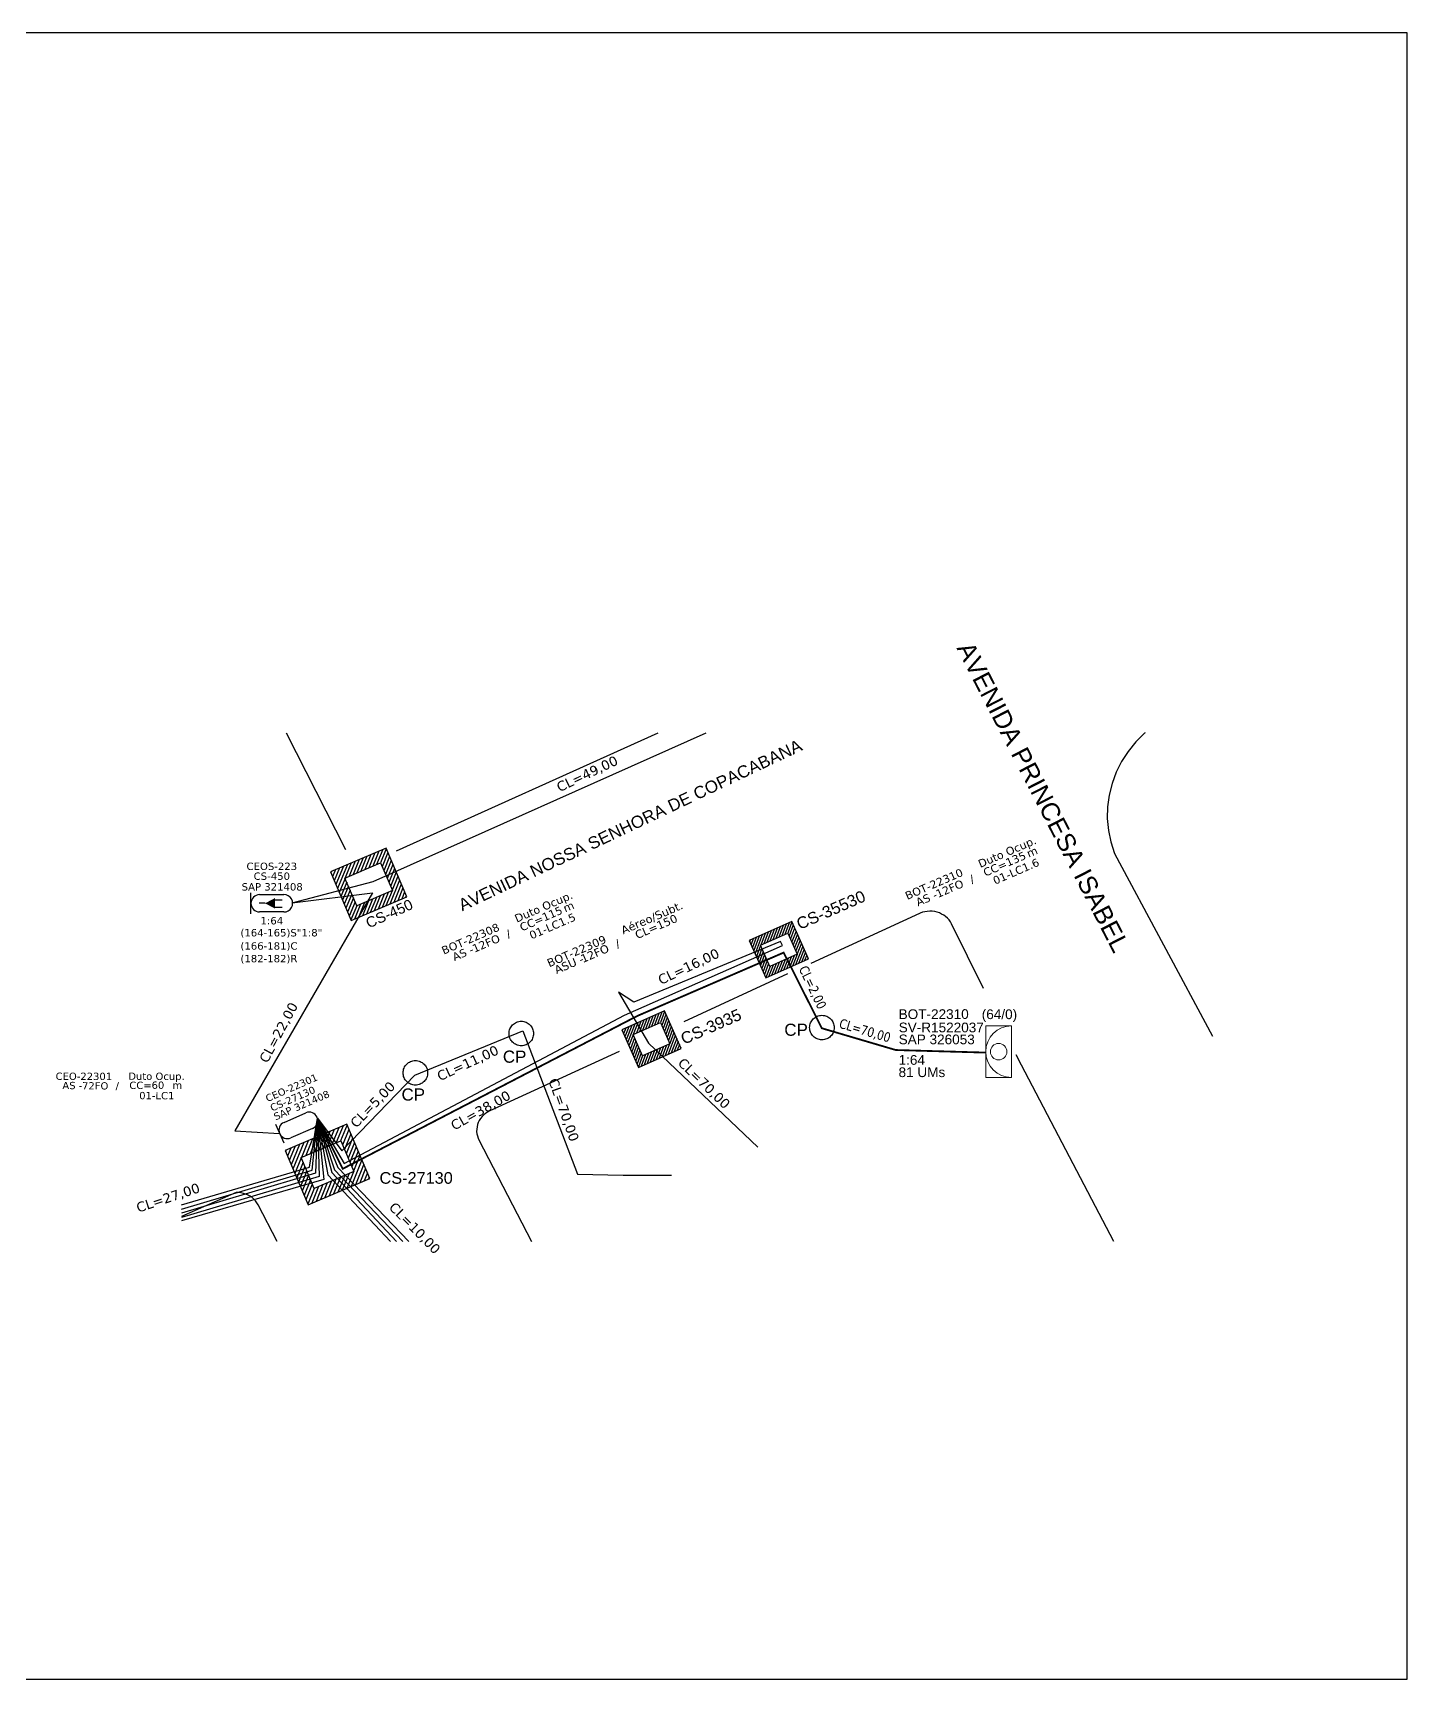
# Model space of a CAD drawing. Extents: x -89 to 1647, y 705 to 1299.
# Drawn here: x 254 to 749, y 705 to 1299 of the extents above; entities that cross this region are included whole.
import ezdxf
from ezdxf.enums import TextEntityAlignment as Align

# ---------------------------------------------------------------- set-up
doc = ezdxf.new("R2010")
doc.units = 0
doc.linetypes.add('PHANTOM2', pattern=[1.25, 0.625, -0.125, 0.125, -0.125, 0.125, -0.125])
for name, color, linetype in [('10.0-Cartográfico', 252, 'Continuous'), ('10.1-Caixas Subterrâneas', 5, 'Continuous'), ('10.3-Nome das Ruas', 252, 'Continuous'), ('20.4-CEOS', 1, 'Continuous'), ('20.5-CEO', 1, 'Continuous'), ('CAP_A_INSTALAR', 1, 'Continuous'), ('CELULAS_GPON', 7, 'Continuous'), ('label_cabos', 7, 'Continuous'), ('Legenda', 1, 'Continuous'), ('LOGRADOURO', 5, 'Continuous')]:
    doc.layers.add(name, color=color, linetype=linetype)
doc.layers.add("20.0-LEGENDA DOS CDO'S", color=1, linetype='Continuous', lineweight=0)
doc.layers.add('20.1-CDO_INTERIOR', color=1, linetype='Continuous', lineweight=0)
doc.layers.add('EXTRA', color=50, linetype='Continuous', plot=False)
doc.styles.add('ARIAL', font='arial.ttf')
doc.styles.add('DIGICADE', font='arial.ttf')
doc.styles.add('siredit', font='verdana.ttf')
doc.styles.get("Standard").update_dxf_attribs({"font": 'arial.ttf'})
doc.linetypes.add('FENCELINE1', pattern='A,0.25,-0.1,[133,ltypeshp.shx,S=0.1,R=0,X=-0.1,Y=0],-0.1,1', length=1.45)

# ---------------------------------------------------------------- blocks, each defined once
blk = doc.blocks.new('*X65')
at = {"color": 0, "linetype": 'Continuous'}
for p, q in [((-1.25, 0.34099), (-0.49099, 1.1)), ((-1.25, 0.517767), (-0.667767, 1.1)), ((-1.25, 0.694544), (-0.8445440000000001, 1.1)), ((-1.25, 0.8713200000000001), (-1.02132, 1.1)), ((-1.25, 1.048096999999998), (-1.198096999999999, 1.1)), ((-0.7892140000000003, 0.625), (-0.314214, 1.1)), ((-0.612437, 0.625), (-0.137437, 1.1)), ((-0.4356600000000002, 0.625), (0.03934, 1.1)), ((-0.258883, 0.625), (0.216117, 1.1)), ((-0.082107, 0.625), (0.392893, 1.1)), ((0.09467, 0.625), (0.56967, 1.1)), ((0.271447, 0.625), (0.746447, 1.1)), ((0.448223, 0.625), (0.923223, 1.1)), ((0.625, 0.625), (1.1, 1.1)), ((0.8017770000000001, 0.625), (1.25, 1.073223)), ((0.8035, 0.4499470000000001), (1.25, 0.8964469999999998)), ((0.8035, 0.27317), (1.25, 0.71967)), ((-1.25, 0.164214), (-0.8035, 0.610714)), ((-1.25, -0.012563), (-0.8035, 0.433937)), ((-1.25, -0.18934), (-0.8035, 0.25716)), ((-1.25, -0.366117), (-0.8035, 0.08038300000000001)), ((0.8035, 0.09639299999999999), (1.25, 0.5428930000000002)), ((0.8035, -0.08038300000000001), (1.25, 0.366117)), ((0.8035, -0.25716), (1.25, 0.18934)), ((0.8035, -0.433937), (1.25, 0.012563)), ((-1.25, -0.5428930000000002), (-0.8035, -0.09639299999999999)), ((-1.25, -0.71967), (-0.8035, -0.27317)), ((-1.25, -0.8964469999999998), (-0.8035, -0.4499470000000001)), ((0.49099, -1.1), (1.25, -0.34099)), ((0.667767, -1.1), (1.25, -0.517767)), ((0.8035, -0.610714), (1.25, -0.164214)), ((-1.25, -1.073223), (-0.8017770000000001, -0.625)), ((-1.1, -1.1), (-0.625, -0.625)), ((-0.923223, -1.1), (-0.448223, -0.625)), ((-0.746447, -1.1), (-0.271447, -0.625)), ((-0.56967, -1.1), (-0.09467, -0.625)), ((-0.392893, -1.1), (0.082107, -0.625)), ((-0.216117, -1.1), (0.258883, -0.625)), ((-0.03934, -1.1), (0.4356600000000002, -0.625)), ((0.137437, -1.1), (0.612437, -0.625)), ((0.314214, -1.1), (0.7892140000000003, -0.625)), ((0.8445440000000001, -1.1), (1.25, -0.694544)), ((1.02132, -1.1), (1.25, -0.8713200000000001)), ((1.198096999999999, -1.1), (1.25, -1.048096999999998))]:
    blk.add_line(p, q, dxfattribs=at)
blk = doc.blocks.new('MANHOLE_MQ')
at = {"color": 0, "linetype": 'Continuous'}
for p, q in [((6.2251254812e-06, 5.6872613239e-06), (-6.2748745188e-06, 5.6872613239e-06)), ((-6.2748745188e-06, 5.6872613239e-06), (-6.2748745188e-06, -5.3127386761e-06)), ((-4.0423745188e-06, 3.3122613239e-06), (3.9926254812e-06, 3.3122613239e-06)), ((-4.0423745188e-06, -2.9377386761e-06), (-4.0423745188e-06, 3.3122613239e-06)), ((3.9926254812e-06, 3.3122613239e-06), (3.9926254812e-06, -2.9377386761e-06)), ((6.2251254812e-06, -5.3127386761e-06), (6.2251254812e-06, 5.6872613239e-06)), ((3.9926254812e-06, -2.9377386761e-06), (-4.0423745188e-06, -2.9377386761e-06)), ((3.9926254812e-06, -2.9377386761e-06), (3.9926254812e-06, -2.9377386761e-06)), ((-6.2748745188e-06, -5.3127386761e-06), (6.2251254812e-06, -5.3127386761e-06))]:
    blk.add_line(p, q, dxfattribs=at)
at = {"color": 0, "linetype": 'Continuous', "xscale": 5e-06, "yscale": 5e-06, "zscale": 1e-05}
blk.add_blockref('*X65', (-2.48745188e-08, 1.872613239e-07), dxfattribs=at)
blk = doc.blocks.new('MHMZ')
at = {"linetype": 'PHANTOM2'}
blk.add_circle((-5.000146983131083e-09, -2.954178152144295e-09), 1.011646367661255e-05, dxfattribs=at)
blk = doc.blocks.new('*U86')
at = {"layer": '20.4-CEOS', "color": 7, "style": 'siredit'}
for tag, p in [('FIBRAS_SPLITTER', (0, 0)), ('FIBRAS_TOP_C', (0, -4.127990711382524)), ('RESERVA_FINAIS', (0, -5.461142638953247))]:
    blk.add_attdef(tag, p, '', height=1.009676276197057, dxfattribs=at)
for tag, p, flags in [('ID_ATIVIDADE', (0, -6.773139688129063), 3), ('QTDE', (0, -9.397133786480694), 1), ('FATOR', (1.77635683940025e-15, -8.085136737304879), 1), ('FID', (0, -10.70913083565651), 1)]:
    blk.add_attdef(tag, p, '', height=1.009676276197057, dxfattribs=dict(at, flags=flags))
blk = doc.blocks.new('Inst CDOI-64')
at = {"layer": '20.1-CDO_INTERIOR', "color": 1, "lineweight": 18}
blk.add_lwpolyline([(-2.118895313474084, -2.126198263839512), (-2.120941694968067, 2.123801243554858), (0.004058058729057734, 2.124824434301814), (0.006104440223040797, -2.125175073092556)], close=True, dxfattribs=at)
blk.add_circle((-1.05741862737257, -0.0006869147688490784), 0.680000000009968, dxfattribs=at)
blk.add_arc((0.005081249476049265, -0.000175319395374629), 2.12500000003115, 90.02758800645195, 270.0275880064519, dxfattribs=at)
at = {"layer": "20.0-LEGENDA DOS CDO'S"}
for tag, p, style, flags in [('ID_ATIVIDADE', (-9.297535203467248, 3.78124368219126), 'ARIAL', 3), ('FATOR', (-1.496300384503414, 3.78124368219126), 'ARIAL', 1), ('QTDE', (-9.182365474565259, -3.661175821245434), 'DIGICADE', 3)]:
    blk.add_attdef(tag, p, '', height=0.8, rotation=0.1179917413816953, dxfattribs=dict(at, style=style, flags=flags))
at = {"layer": "20.0-LEGENDA DOS CDO'S", "style": 'ARIAL'}
for tag, p, rotation in [('FID', (-9.297535203467248, 2.690780990288722), 0.1179917413816953), ('SAP', (-9.298535310890259, 0.6137215232939539), 359.9724119935524), ('SURVEY', (-9.29555093357402, 1.600318298386185), 359.9724119935524), ('1:XX', (-9.305339564180315, -1.078942349125221), 359.9724119935524), ('UMS', (-9.305827696389144, -2.09271307212525), 359.9724119935524)]:
    blk.add_attdef(tag, p, '', height=0.8, rotation=rotation, dxfattribs=at)
blk.add_attdef('FIBRAS_UTILIZADAS', text='', height=0.8, rotation=359.9724119935524, dxfattribs=at).set_placement((-0.9884233304938022, 2.687067987972398), align=Align.CENTER)
blk = doc.blocks.new('Inst CB DT OCUP CFOA-SM-AS-80-TS-72')
at = {"layer": 'label_cabos', "color": 0, "style": 'siredit'}
for tag, flags, p in [('ID_ATIVIDADE', 3, (1.313585161309568, 2.671720126308649)), ('FATOR', 1, (11.5601203190924, 2.551431588687208))]:
    blk.add_attdef(tag, text='', height=1, rotation=359.6900071930405, dxfattribs=dict(at, flags=flags)).set_placement(p, align=Align.MIDDLE_CENTER)
for tag, p in [('TIPO_CABO', (1.762291071830923, -0.004590935048270239)), ('DESTINO_CABO', (3.131368715205234, 1.262430571443581)), ('CABO', (4.68579783560552, -0.05191046300382141)), ('/', (7.714015827420027, -0.05191046300382141)), ('LANCE', (10.90897846494462, 0.001586114557718954)), ('TIPO_CABO', (13.10817767829267, 1.244845964638766)), ('UND', (15.96399395113023, 0.001586114557718954)), ('FID', (13.14769000608328, -1.414223166462778))]:
    blk.add_attdef(tag, text='', height=1, rotation=359.6900071930405, dxfattribs=at).set_placement(p, align=Align.MIDDLE_CENTER)
blk.add_attdef('QTDE', (12.42874375078654, -0.4746612619691017), '', height=1, rotation=359.6900071930405, dxfattribs=at)
blk = doc.blocks.new('Inst CB DT OCUP CFOA-SM-AS-80-TS-24')
at = {"layer": 'label_cabos', "color": 0, "style": 'siredit'}
for tag, flags, p in [('ID_ATIVIDADE', 3, (1.313585161309568, 2.671720126308649)), ('FATOR', 1, (11.5601203190924, 2.551431588687208))]:
    blk.add_attdef(tag, text='', height=1, rotation=359.6900071930405, dxfattribs=dict(at, flags=flags)).set_placement(p, align=Align.MIDDLE_CENTER)
for tag, p in [('TIPO_CABO', (1.762291071830923, -0.004590935048270239)), ('DESTINO_CABO', (3.131368715205234, 1.262430571443581)), ('CABO', (4.68579783560552, -0.05191046300382141)), ('/', (7.714015827420027, -0.05191046300382141)), ('LANCE', (10.90897846494462, 0.001586114557718954)), ('TIPO_CABO', (13.10817767829267, 1.244845964638766)), ('UND', (15.96399395113023, 0.001586114557718954)), ('FID', (13.14769000608328, -1.414223166462778))]:
    blk.add_attdef(tag, text='', height=1, rotation=359.6900071930405, dxfattribs=at).set_placement(p, align=Align.MIDDLE_CENTER)
blk.add_attdef('QTDE', (12.42874375078654, -0.4746612619691017), '', height=1, rotation=359.6900071930405, dxfattribs=at)
blk = doc.blocks.new('LEGENDA DOS CABOS')
at = {"layer": 'EXTRA', "color": 0, "style": 'siredit'}
for tag, p in [('ID', (4.601194663947246, 0.9736229784336388)), ('XX', (9.029934027278507, 0.9736229784336388))]:
    blk.add_attdef(tag, text='', height=0.4800000000070403, rotation=359.6900071930405, dxfattribs=at).set_placement(p, align=Align.MIDDLE_CENTER)
at = {"layer": 'Legenda', "color": 0, "style": 'siredit'}
for tag, p in [('TIPO_CABO', (1.313585161309568, -0.0045909350482702)), ('CABO', (4.685797835605519, -0.0519104630038214)), ('/', (6.808571375695357, -0.0519104630038214)), ('METROS', (10.03373564573997, -0.0519104630038214))]:
    blk.add_attdef(tag, text='', height=0.8000000000117335, rotation=359.6900071930405, dxfattribs=at).set_placement(p, align=Align.MIDDLE_CENTER)

msp = doc.modelspace()

# ---------------------------------------------------------------- linework, layer by layer
msp.add_lwpolyline([(-89.31730141181794, 705.0231007270784), (749.2471410042413, 705.0231007270775), (749.2471410042413, 1299.023100727077), (-89.31730141181794, 1299.023100727078), (-89.31730141181794, 705.0231007270784)])
at = {"layer": '10.0-Cartográfico'}
for points in [[(344.8695744621716, 1046.490846534454), (366.2593006090617, 1004.408035201091)], [(384.676829836468, 1003.914114415612), (479.0539959075227, 1046.490846534454)], [(654.8223456684866, 1046.490846534452), (654.5745286466627, 1046.289960683515), (651.4166663778087, 1043.172008784621), (648.6463664115945, 1039.782031854282), (646.2636304633997, 1036.119903408706), (644.3107894935019, 1032.22568161147), (642.8292352041535, 1028.178858059417), (641.7758487379251, 1024.018380321812), (641.1926863050394, 1019.784429884183), (641.1220823372787, 1015.516812160512), (641.5206432190098, 1011.254597952373), (642.430033784949, 1007.07728211013), (643.7649388971113, 1002.983882004354), (679.1143220332901, 937.0031145876524)], [(596.4216462824334, 954.2624405569389), (584.9320672521208, 977.4955127173039), (584.4954106175646, 978.2411886789655), (584.0165595645158, 978.9468080600077), (583.4535909082115, 979.5724438215425), (582.8057019690823, 980.1575309044151), (582.1162830827598, 980.6632512403471), (581.3426117586278, 981.0888599491032), (580.5268808016626, 981.4745400421257), (579.7126040507646, 981.7417777705291), (578.8562693783388, 981.9689604544133), (577.9589377569573, 982.0770854718453), (577.0625290017415, 982.1063326540921), (576.1673194762625, 982.0564523156086), (575.3157586283123, 981.9281861544173), (574.4225346936219, 981.7202989279926), (573.6163530969134, 981.3949549407866), (573.3614686555302, 981.3130046709725), (534.11429362116, 963.2625560701426)], [(525.8158269441321, 959.4459489872579), (488.3867496885023, 942.2316747219738)], [(465.0364746549815, 931.4924829473122), (418.3809323665992, 910.0347992469491), (417.5758096522259, 909.6304543104073), (416.8569265392216, 909.1480874174325), (416.1813005815566, 908.626647966756), (415.5920490231438, 908.0273145286068), (415.0465858825555, 907.3493439666512), (414.5868310849255, 906.6329160143672), (414.2130575997362, 905.8780338274831), (413.9249941688104, 905.0845679029757), (413.7649718950343, 904.2925762231047), (413.6482068214173, 903.4615119834947), (413.6166187956769, 902.6315548850274), (413.7130736302424, 901.8029456798271), (413.8943125155129, 901.0148834032756), (414.1608666936008, 900.227803403703), (414.4685547128392, 899.5597826413162)], [(610.1110750927285, 926.581053228063), (608.294493714883, 930.2543615473094)], [(643.486523293659, 862.9537378087043), (610.1110750927285, 926.581053228063)], [(414.4685547128392, 899.5597826413162), (433.3762705441984, 862.9537378087035)], [(341.6479171054368, 862.9537378087035), (334.7871732146086, 876.1625513967177), (334.3510499857439, 876.8686644974681), (333.8301409541236, 877.5343572796722), (333.2671737442797, 878.1599951395932), (332.6192858971262, 878.7450846284795), (331.887278270915, 879.2503171527809), (331.1561966075169, 879.67641901081), (330.3409951161666, 880.0226639042543), (329.4841301469205, 880.2892878241422), (328.6283241903948, 880.4770353899388), (327.7308547559733, 880.5851620290363), (326.8345808353115, 880.6144138908879), (307.1304508579772, 871.8956440770901)]]:
    msp.add_lwpolyline(points, dxfattribs=at)
at = {"layer": '20.4-CEOS', "color": 7}
for p, q in [((335.3546489442413, 988.0757042476009), (344.1307638155936, 988.0757042475875)), ((344.130763815584, 981.8188711885648), (335.3546489442317, 981.818871188578))]:
    msp.add_line(p, q, dxfattribs=at)
for points in [[(332.2262324147434, 981.1751973964051), (332.2262324147541, 988.7193780397834)], [(340.7818551830585, 986.1885852386113), (343.44654962082, 986.1885852386072)], [(337.3200931997496, 984.9472877181097), (335.2099849157203, 984.9472877181133)], [(340.7818551830539, 983.5854535652338), (343.4465496208161, 983.58545356523)]]:
    msp.add_lwpolyline(points, dxfattribs=at)
msp.add_lwpolyline([(337.3200931997496, 984.9472877181097, 0, 3.862042753124267, 0), (340.9431093100195, 984.9472877181042, 3.862042753124267, 3.862042753124267, 0)], format="xyseb", dxfattribs=at)
for centre, start, end in [((335.3546489442369, 984.9472877181124), 89.99999999991256, 269.9999999999042), ((344.1307638155893, 984.947287718099), 269.9999999999042, 89.99999999991671)]:
    msp.add_arc(centre, 3.128416529487897, start, end, dxfattribs=at)
at = {"layer": '20.5-CEO', "color": 5}
for p, q in [((344.1456517813492, 905.9175148673137), (352.0203720387665, 909.352564580719)), ((354.4693523587912, 903.7383707421669), (346.5946321013737, 900.3033210287621))]:
    msp.add_line(p, q, dxfattribs=at)
msp.add_lwpolyline([(341.0866151931571, 905.2705867748655), (344.0394748510798, 898.5012688011508)], dxfattribs=at)
for centre, start, end in [((353.244862198788, 906.5454676614219), 293.5674210818591, 113.5674210818591), ((345.3701419413705, 903.110417948017), 113.5674210818591, 293.5674210818591)]:
    msp.add_arc(centre, 3.06254294109232, start, end, dxfattribs=at)
at = {"layer": 'CAP_A_INSTALAR', "color": 8, "linetype": 'FENCELINE1', "ltscale": 5}
for points in [[(347.0254559972818, 985.176844728152), (376.265376838146, 992.8745867191953), (496.4710230886101, 1046.490846534454)], [(356.1953733584824, 907.3662314292542), (365.8672908465155, 891.0154985256618), (466.9354060002763, 944.6000823296489), (523.9003975739513, 969.6880724545954), (523.2030705121656, 971.1790331488869)], [(523.2030705121656, 971.1790331488869), (470.334463019384, 949.2230791793562), (464.8272693859235, 952.860666670618), (475.5800517749378, 934.4298560502876)], [(475.5800517749378, 934.4298560502876), (515, 897), (515, 897)], [(356.1953733584824, 907.3662314292542), (358.4537339501424, 885.2879031389353), (307.1304508579772, 870.3895177026335)], [(307.1304508579772, 874.6237005712801), (354.2674894838319, 888.6493544738472), (356.1953733584824, 907.3662314292542)], [(356.1953733584824, 907.3662314292542), (361.4283890279637, 887.8547859047486), (384.7544681723593, 862.9537378087027)], [(356.1953733584824, 907.3662314292542), (363.5736040464485, 889.5690475443993), (389.1333931277654, 862.9537378087035)]]:
    msp.add_lwpolyline(points, dxfattribs=at)
at = {"layer": 'CAP_A_INSTALAR', "color": 7, "linetype": 'FENCELINE1', "ltscale": 5}
for points in [[(347.0254559972818, 985.176844728152), (376.0245140788152, 988.7108136287284), (326.4175182870895, 902.9022045976667), (342.5630450221172, 901.8859277880075)], [(356.1953733584824, 907.3662314292542), (365.0524245657675, 895.6846692687675), (391.3190840637617, 922.8912946535442), (430.2898317924087, 938.9673694295034), (449.9540102637502, 887.221548892136), (466.4925096978322, 886.9097161366672), (483.9464904298143, 886.8704331790765)], [(356.1953733584824, 907.3662314292542), (355.5151179061966, 887.5480533328074), (307.1304508579772, 873.1430951358477)], [(356.1953733584824, 907.3662314292542), (356.862932583233, 886.4235660353428), (307.1304508579772, 871.6000006844492)], [(307.1304508579772, 876.1004400062801), (353.3277632023294, 889.7957617268726), (356.1953733584824, 907.3662314292542)], [(356.1953733584824, 907.3662314292542), (359.9539971297418, 886.995310778249), (382.5002793919566, 862.9537378087043)], [(356.1953733584824, 907.3662314292542), (362.3814689577614, 888.7287856397259), (386.968848793706, 862.9537378087055)]]:
    msp.add_lwpolyline(points, dxfattribs=at)
at = {"layer": 'CAP_A_INSTALAR', "linetype": 'FENCELINE1', "ltscale": 5, "const_width": 0.6562499999999998}
msp.add_lwpolyline([(356.1953733584824, 907.3662314292542), (365.3364211907319, 889.1646156477175), (471.516769328922, 944.2785774142778), (524.3736273705406, 967.1705072949505), (538.1437821066174, 939.8695857679912), (564.8155317339979, 932.0106458608407), (597.259567318589, 931.0818531911484)], dxfattribs=at)

# ---------------------------------------------------------------- block references
at = {"color": 0, "lineweight": 0, "xscale": 4.375, "yscale": 4.375, "zscale": 4.375}
msp.add_blockref('Inst CDOI-64', (606.5340547435221, 931.4111475971531), dxfattribs=at).add_auto_attribs({'FIBRAS_UTILIZADAS': '(64/0)', 'SURVEY': 'SV-R1522037', 'SAP': 'SAP 326053', '1:XX': '1:64', 'UMS': '81 UMs', 'FID': 'BOT-22310'})
at = {"layer": '10.1-Caixas Subterrâneas', "color": 30}
for p, xscale, yscale, zscale, rotation in [((374.492797839107, 992.0825362160306), 1740667.615626496, 1740667.615626496, 1740667.615626496, 202.9875673620461), ((522.5152434894653, 968.4204731649638), 1343107.728106864, 1343107.728106864, 1343107.728106864, 204.0747393551156), ((476.5621746102818, 936.1452301789719), 1343107.728106864, 1343107.728106864, 1343107.728106864, 204.0747393551156), ((359.6090828399701, 891.0045853179007), 1934075.128473884, 1934075.128473884, 1934075.128473884, 202.9875673620461)]:
    msp.add_blockref('MANHOLE_MQ', p, dxfattribs=dict(at, xscale=xscale, yscale=yscale, zscale=zscale, rotation=rotation))
at = {"layer": '10.1-Caixas Subterrâneas', "xscale": 437500, "yscale": 437500, "zscale": 437500}
for p in [(538.1715378776892, 940.1198790067242), (429.726726333414, 937.965901241994), (391.5226616166046, 923.7812493466937)]:
    msp.add_blockref('MHMZ', p, dxfattribs=at)
at = {"layer": '20.4-CEOS', "color": 0, "lineweight": 0}
ref = msp.add_blockref('*U86', (328.4218344294538, 973.0041665897425), dxfattribs=dict(at, xscale=2.625, yscale=2.625, zscale=2.625))
ref.add_attrib('FIBRAS_SPLITTER', '(164-165)S"1:8"', (328.4218344294538, 973.0041665897425), dxfattribs={"color": 7, "height": 2.650400225017274, "style": 'siredit'})
ref.add_attrib('FIBRAS_TOP_C', '(166-181)C', (328.4218344294777, 968.2321905141309), dxfattribs={"color": 7, "height": 2.650400225017274, "style": 'siredit'})
ref.add_attrib('RESERVA_FINAIS', '(182-182)R', (328.4218344294777, 963.6632553403686), dxfattribs={"color": 7, "height": 2.650400225017274, "style": 'siredit'})
at = {"layer": 'label_cabos', "color": 0, "lineweight": 0}
ref = msp.add_blockref('Inst CB DT OCUP CFOA-SM-AS-80-TS-24', (571.7980960634429, 984.9242195147401), dxfattribs=dict(at, xscale=2.8875, yscale=2.8875, zscale=2.8875, rotation=23.75796269057631))
ref.add_attrib('DESTINO_CABO', 'BOT-22310', dxfattribs={"color": 0, "height": 2.8875, "rotation": 23.44796988416, "style": 'siredit'}).set_placement((578.6050946775288, 991.9032874425984), align=Align.MIDDLE_CENTER)
ref.add_attrib('CABO', '12FO', dxfattribs={"color": 0, "height": 2.8875, "rotation": 23.44796988416, "style": 'siredit'}).set_placement((584.2421111209944, 990.2380114742), align=Align.MIDDLE_CENTER)
ref.add_attrib('TIPO_CABO', 'Duto Ocup.', dxfattribs={"color": 0, "height": 2.8875, "rotation": 23.44796988416, "style": 'siredit'}).set_placement((604.992264063003, 1003.462820361331), align=Align.MIDDLE_CENTER)
ref.add_attrib('/', '/', dxfattribs={"color": 0, "height": 2.8875, "rotation": 23.44796988416, "style": 'siredit'}).set_placement((592.2450863925474, 993.7607325032754), align=Align.MIDDLE_CENTER)
ref.add_attrib('TIPO_CABO', 'AS - ', dxfattribs={"color": 0, "height": 2.8875, "rotation": 23.44796988416, "style": 'siredit'}).set_placement((576.4608199803001, 986.9621569047913), align=Align.MIDDLE_CENTER)
ref.add_attrib('FID', '01-LC1.6', dxfattribs={"color": 0, "height": 2.8875, "rotation": 23.44796988416, "style": 'siredit'}).set_placement((608.1899780179901, 996.4813964154669), align=Align.MIDDLE_CENTER)
ref.add_attrib('LANCE', 'CC=', dxfattribs={"color": 0, "height": 2.8875, "rotation": 23.44796988416, "style": 'siredit'}).set_placement((600.6265019756552, 997.6188080719733), align=Align.MIDDLE_CENTER)
ref.add_attrib('QTDE', '135', (605.1969558480664, 998.1281218547238), dxfattribs={"color": 0, "height": 2.8875, "rotation": 23.44796988416, "style": 'siredit'})
ref.add_attrib('UND', 'm', dxfattribs={"color": 0, "height": 2.8875, "rotation": 23.44796988416, "style": 'siredit'}).set_placement((613.9858981759176, 1003.499299305992), align=Align.MIDDLE_CENTER)
ref = msp.add_blockref('Inst CB DT OCUP CFOA-SM-AS-80-TS-24', (404.5905534877591, 965.1732183718555), dxfattribs=dict(at, xscale=2.8875, yscale=2.8875, zscale=2.8875, rotation=23.75796269057631))
ref.add_attrib('DESTINO_CABO', 'BOT-22308', dxfattribs={"color": 0, "height": 2.8875, "rotation": 23.44796988416, "style": 'siredit'}).set_placement((411.3975521018449, 972.1522862997138), align=Align.MIDDLE_CENTER)
ref.add_attrib('CABO', '12FO', dxfattribs={"color": 0, "height": 2.8875, "rotation": 23.44796988416, "style": 'siredit'}).set_placement((417.0345685453105, 970.4870103313153), align=Align.MIDDLE_CENTER)
ref.add_attrib('TIPO_CABO', 'Duto Ocup.', dxfattribs={"color": 0, "height": 2.8875, "rotation": 23.44796988416, "style": 'siredit'}).set_placement((437.7847214873191, 983.7118192184462), align=Align.MIDDLE_CENTER)
ref.add_attrib('/', '/', dxfattribs={"color": 0, "height": 2.8875, "rotation": 23.44796988416, "style": 'siredit'}).set_placement((425.0375438168635, 974.0097313603906), align=Align.MIDDLE_CENTER)
ref.add_attrib('TIPO_CABO', 'AS - ', dxfattribs={"color": 0, "height": 2.8875, "rotation": 23.44796988416, "style": 'siredit'}).set_placement((409.2532774046163, 967.2111557619064), align=Align.MIDDLE_CENTER)
ref.add_attrib('FID', '01-LC1.5', dxfattribs={"color": 0, "height": 2.8875, "rotation": 23.44796988416, "style": 'siredit'}).set_placement((440.9824354423063, 976.730395272582), align=Align.MIDDLE_CENTER)
ref.add_attrib('LANCE', 'CC=', dxfattribs={"color": 0, "height": 2.8875, "rotation": 23.44796988416, "style": 'siredit'}).set_placement((433.4189593999713, 977.8678069290886), align=Align.MIDDLE_CENTER)
ref.add_attrib('QTDE', '115', (437.9894132723825, 978.3771207118389), dxfattribs={"color": 0, "height": 2.8875, "rotation": 23.44796988416, "style": 'siredit'})
ref.add_attrib('UND', 'm', dxfattribs={"color": 0, "height": 2.8875, "rotation": 23.44796988416, "style": 'siredit'}).set_placement((446.7783556002337, 983.7482981631069), align=Align.MIDDLE_CENTER)
ref = msp.add_blockref('LEGENDA DOS CABOS', (440.1483002652128, 958.2620427566799), dxfattribs=dict(at, xscale=2.951389856037259, yscale=2.951389856037259, zscale=2.951389856037259, rotation=23.69333946243338))
ref.add_attrib('ID', 'BOT-22309', dxfattribs={"color": 0, "height": 2.95138985603726, "rotation": 23.38334665096306, "style": 'siredit'}).set_placement((449.673830983636, 967.6952366587007), align=Align.MIDDLE_CENTER)
ref.add_attrib('CABO', '12FO', dxfattribs={"color": 0, "height": 2.95138985603726, "rotation": 23.38334665096306, "style": 'siredit'}).set_placement((456.2429252704953, 966.8546956290147), align=Align.MIDDLE_CENTER)
ref.add_attrib('METROS', 'CL=150', dxfattribs={"color": 0, "height": 2.95138985603726, "rotation": 23.38334665096306, "style": 'siredit'}).set_placement((478.3905859653532, 976.573768372087), align=Align.MIDDLE_CENTER)
ref.add_attrib('XX', 'Aéreo/Subt.', dxfattribs={"color": 0, "height": 2.95138985603726, "rotation": 23.38334665096306, "style": 'siredit'}).set_placement((476.8308338487236, 979.7518626642036), align=Align.MIDDLE_CENTER)
ref.add_attrib('/', '/', dxfattribs={"color": 0, "height": 2.95138985603726, "rotation": 23.38334665096306, "style": 'siredit'}).set_placement((464.4270331730422, 970.4461331689829), align=Align.MIDDLE_CENTER)
ref.add_attrib('TIPO_CABO', 'ASU -', dxfattribs={"color": 0, "height": 2.95138985603726, "rotation": 23.38334665096306, "style": 'siredit'}).set_placement((446.9343834268864, 962.9223358614936), align=Align.MIDDLE_CENTER)
at = {"layer": 'label_cabos'}
ref = msp.add_blockref('Inst CB DT OCUP CFOA-SM-AS-80-TS-72', (263.730622888869, 919.1956856306872), dxfattribs=dict(at, xscale=2.625, yscale=2.625, zscale=2.625, rotation=0.1315642785740555))
ref.add_attrib('DESTINO_CABO', 'CEO-22301', dxfattribs={"color": 0, "height": 2.625000000000004, "rotation": 359.8215714716159, "style": 'siredit'}).set_placement((271.9428346718144, 922.5284317778661), align=Align.MIDDLE_CENTER)
ref.add_attrib('CABO', '72FO', dxfattribs={"color": 0, "height": 2.625000000000004, "rotation": 359.8215714716159, "style": 'siredit'}).set_placement((276.0311226752299, 919.0876651304077), align=Align.MIDDLE_CENTER)
ref.add_attrib('TIPO_CABO', 'Duto Ocup.', dxfattribs={"color": 0, "height": 2.625000000000004, "rotation": 359.8215714716159, "style": 'siredit'}).set_placement((298.1319951498006, 922.5424085015187), align=Align.MIDDLE_CENTER)
ref.add_attrib('/', '/', dxfattribs={"color": 0, "height": 2.625000000000004, "rotation": 359.8215714716159, "style": 'siredit'}).set_placement((283.9801739472796, 919.1059180097889), align=Align.MIDDLE_CENTER)
ref.add_attrib('TIPO_CABO', 'AS - ', dxfattribs={"color": 0, "height": 2.625000000000004, "rotation": 359.8215714716159, "style": 'siredit'}).set_placement((268.3566524290165, 919.194256842393), align=Align.MIDDLE_CENTER)
ref.add_attrib('FID', '01-LC1', dxfattribs={"color": 0, "height": 2.625000000000004, "rotation": 359.8215714716159, "style": 'siredit'}).set_placement((298.2517425366416, 915.5626085985224), align=Align.MIDDLE_CENTER)
ref.add_attrib('LANCE', 'CC=', dxfattribs={"color": 0, "height": 2.625000000000004, "rotation": 359.8215714716159, "style": 'siredit'}).set_placement((292.3666063046028, 919.2656041058002), align=Align.MIDDLE_CENTER)
ref.add_attrib('QTDE', '60', (296.3588502903065, 918.0246185735106), dxfattribs={"color": 0, "height": 2.625000000000004, "rotation": 359.8215714716159, "style": 'siredit'})
ref.add_attrib('UND', 'm', dxfattribs={"color": 0, "height": 2.625000000000004, "rotation": 359.8215714716159, "style": 'siredit'}).set_placement((305.6359869731318, 919.2960737096375), align=Align.MIDDLE_CENTER)

# ---------------------------------------------------------------- texts
at = {"layer": '10.1-Caixas Subterrâneas', "color": 30, "style": 'ARIAL'}
for s, height, rotation, p in [('CS-450', 3.78, 24.07473935493654, (374.7020672096369, 975.8507698445933)), ('CS-35530', 4.199999999999999, 23.70098307650664, (530.1739458645955, 975.3241648973676)), ('CS-3935', 4.199999999999999, 23.70098307650664, (488.3996592205654, 933.904406326828))]:
    msp.add_text(s, height=height, rotation=rotation, dxfattribs=at).set_placement(p)
at = {"layer": '10.1-Caixas Subterrâneas'}
for p in [(524.6059853551503, 937.1455524961353), (423.0862195104214, 927.4313897952626), (386.5250063460689, 913.7649464359591)]:
    msp.add_text('CP', height=4.375, dxfattribs=at).set_placement(p)
at = {"layer": '10.1-Caixas Subterrâneas', "color": 30, "style": 'ARIAL'}
msp.add_text('CS-27130', height=4.2, dxfattribs=at).set_placement((378.5895764610075, 883.7533519444123))
at = {"layer": '10.3-Nome das Ruas'}
msp.add_text('AVENIDA NOSSA SENHORA DE COPACABANA', height=4.375000000000002, rotation=25.35580372566146, dxfattribs=at).set_placement((408.4167237461202, 982.0127922329402))
at = {"layer": '20.4-CEOS', "color": 7, "ltscale": 0.5, "style": 'siredit'}
for s, p in [('CEOS-223', (339.74270637985, 999.6309144847937)), ('SAP 321408', (339.879934292162, 992.2227425388414)), ('CS-450', (339.742706379858, 996.0785821286881)), ('1:64', (339.7427063798898, 979.9944103245498))]:
    msp.add_text(s, height=2.650400225017274, dxfattribs=at).set_placement(p, align=Align.TOP_CENTER)
at = {"layer": '20.4-CEOS', "color": 5, "ltscale": 0.5, "style": 'siredit'}
msp.add_text('CEO-22301', height=2.584140219391843, rotation=23.56742108195137, dxfattribs=at).set_placement((346.3333780945447, 919.5784739816891), align=Align.TOP_CENTER)
at = {"layer": '20.5-CEO', "color": 5, "ltscale": 0.5, "style": 'siredit'}
for s, p in [('CS-27130', (346.7455946881762, 915.6444638284706)), ('SAP 321408', (349.9555624602408, 913.2842837142847))]:
    msp.add_text(s, height=2.594592000038066, rotation=23.56742108195137, dxfattribs=at).set_placement(p, align=Align.TOP_CENTER)
at = {"layer": 'CELULAS_GPON', "style": 'siredit'}
for s, height, rotation, p in [('CL=49,00', 3.499999999999997, 25.44723865369656, (443.5185460554021, 1025.022586945122)), ('CL=16,00', 3.499999999999997, 25.44723865369656, (480.1010677220052, 955.4648810534765)), ('CL=22,00', 3.5, 61.88764757357799, (338.0960137002069, 927.0168982083403)), ('CL=11,00', 3.499999999999999, 24.79100636305782, (400.356771605077, 920.7336230091729)), ('CL=70,00', 3.499999999999999, 315.9862225004123, (485.9154078310735, 927.0018714165283)), ('CL=70,00', 3.499999999999999, 289.421823001611, (439.4690194985515, 921.0673881204726)), ('CL=5,00', 3.499999999999999, 46.19749848391858, (370.1927914802445, 903.6542655672124)), ('CL=38,00', 3.499999999999999, 29.39819534587771, (405.5371573876664, 902.8869954039387)), ('CL=27,00', 3.5, 18.40829484462038, (291.5689986284031, 873.3133873993219)), ('CL=10,00', 3.5, 314.6497217571447, (381.7186355766421, 874.9917455284784))]:
    msp.add_text(s, height=height, rotation=rotation, dxfattribs=at).set_placement(p)
for s, height, rotation, width, p in [('CL=2,00', 3.499999999999999, 295.4401847225262, 0.8, (529.7309232224165, 961.3675439670744)), ('CL=70,00', 3.499999999999997, 343.439240728669, 0.8000000000000004, (544.0956911386388, 940.1153964391211))]:
    msp.add_text(s, height=height, rotation=rotation, dxfattribs=dict(at, width=width)).set_placement(p)
at = {"layer": 'LOGRADOURO'}
msp.add_text('AVENIDA PRINCESA ISABEL', height=6.562499999999998, rotation=297.2258003453655, dxfattribs=at).set_placement((586.6282604381888, 1077.074844326492))

doc.saveas('drawing.dxf')
